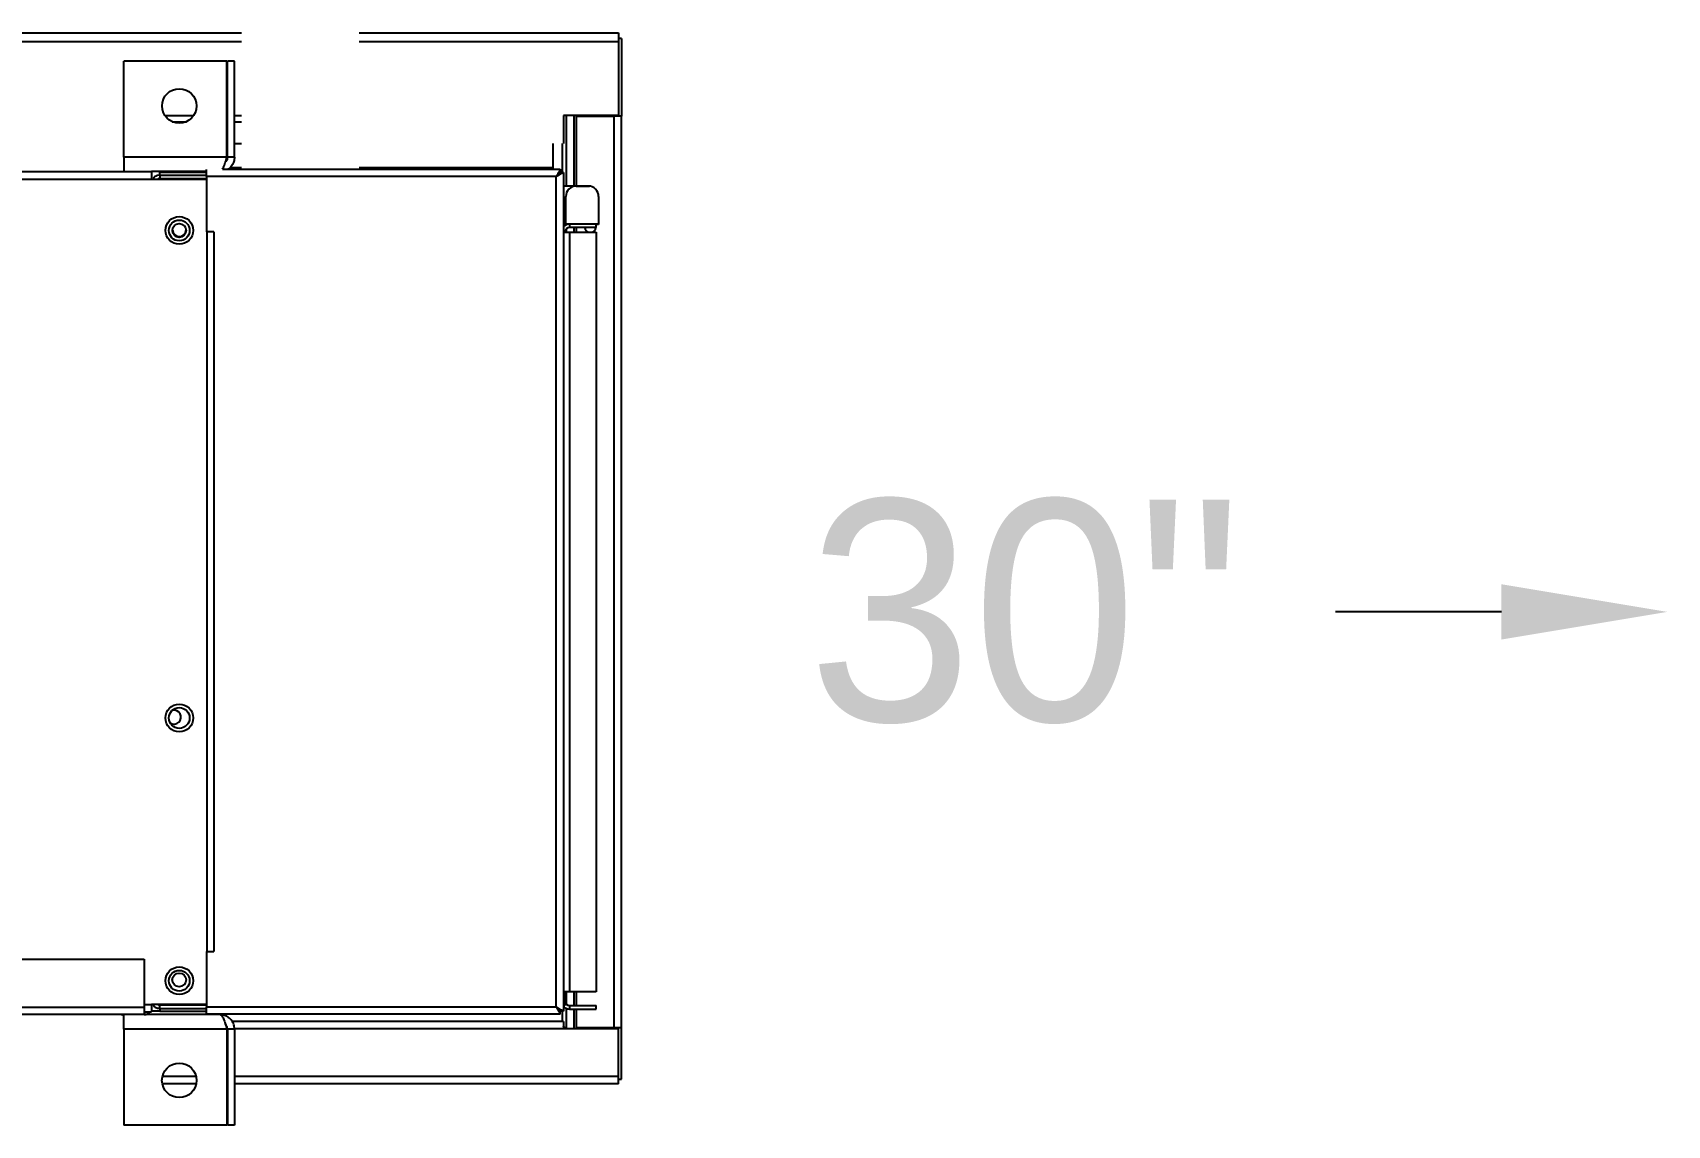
# Model space of a CAD drawing. Header units: inches. Extents: x 547 to 857, y -251 to -55.
# Drawn here: x 778.67 to 793.45, y -122.84 to -112.96 of the extents above; entities that cross this region are included whole.
import ezdxf

# ---------------------------------------------------------------- set-up
doc = ezdxf.new("R2010")
doc.units = ezdxf.units.IN
doc.header["$MEASUREMENT"] = 0

msp = doc.modelspace()

# ---------------------------------------------------------------- linework, layer by layer
at = {"linetype": 'Continuous', "lineweight": 25}
for p, q in [((763.937, -112.9635), (780.5625, -112.9635)), ((763.937, -113.042), (780.5625, -113.042)), ((781.625, -112.9635), (783.9725, -112.9635)), ((781.625, -112.9635), (783.9725, -112.9635)), ((781.625, -112.9635), (783.9725, -112.9635)), ((781.625, -113.042), (783.9725, -113.042)), ((781.625, -113.042), (783.9725, -113.042)), ((781.625, -113.042), (783.9725, -113.042)), ((783.9725, -112.9635), (783.9725, -113.042)), ((783.9725, -112.9635), (783.9725, -113.042)), ((783.9725, -112.9635), (783.9725, -113.042)), ((783.9975, -113.0161), (783.9725, -113.0161)), ((783.9975, -113.0161), (783.9725, -113.0161)), ((783.9975, -113.0161), (783.9725, -113.0161)), ((783.9725, -113.042), (783.9725, -113.7122)), ((783.9725, -113.042), (783.9725, -113.7122)), ((783.9725, -113.042), (783.9725, -113.7122)), ((783.9975, -113.0161), (783.9975, -113.7192)), ((783.9975, -113.0161), (783.9975, -113.7192)), ((783.9975, -113.0161), (783.9975, -113.7192)), ((779.4998, -114.0872), (779.4998, -113.2192)), ((780.4312, -113.2192), (779.4998, -113.2192)), ((779.4998, -114.0872), (779.4998, -113.2192)), ((780.4312, -113.2192), (779.4998, -113.2192)), ((779.4998, -114.0872), (779.4998, -113.2192)), ((780.4312, -113.2192), (779.4998, -113.2192)), ((780.4312, -114.0872), (780.4312, -113.2192)), ((780.4312, -114.0872), (780.4312, -113.2192)), ((780.4312, -114.0872), (780.4312, -113.2192)), ((780.4998, -113.2192), (780.4348, -113.2192)), ((780.4348, -114.0872), (780.4348, -113.2192)), ((780.4998, -113.2192), (780.4348, -113.2192)), ((780.4348, -114.0872), (780.4348, -113.2192)), ((780.4998, -113.2192), (780.4348, -113.2192)), ((780.4348, -114.0872), (780.4348, -113.2192)), ((780.4998, -114.0872), (780.4998, -113.2192)), ((780.4998, -114.0872), (780.4998, -113.2192)), ((780.4998, -114.0872), (780.4998, -113.2192)), ((779.8698, -113.7122), (780.1297, -113.7122)), ((779.8698, -113.7122), (780.1297, -113.7122)), ((779.8698, -113.7122), (780.1297, -113.7122)), ((779.9351, -113.7677), (780.0644, -113.7677)), ((779.9351, -113.7677), (780.0644, -113.7677)), ((779.9351, -113.7677), (780.0644, -113.7677)), ((780.4312, -113.7122), (780.4348, -113.7122)), ((780.4312, -113.7122), (780.4348, -113.7122)), ((780.4312, -113.7122), (780.4348, -113.7122)), ((780.4312, -113.7677), (780.4348, -113.7677)), ((780.4312, -113.7677), (780.4348, -113.7677)), ((780.4312, -113.7677), (780.4348, -113.7677)), ((780.4998, -113.7122), (780.5625, -113.7122)), ((780.4998, -113.7122), (780.5625, -113.7122)), ((780.4998, -113.7122), (780.5625, -113.7122)), ((780.4998, -113.7677), (780.5625, -113.7677)), ((780.4998, -113.7677), (780.5625, -113.7677)), ((780.4998, -113.7677), (780.5625, -113.7677)), ((783.9725, -113.7122), (783.4725, -113.7122)), ((783.4725, -113.7122), (783.4725, -113.7677)), ((783.9725, -113.7122), (783.4725, -113.7122)), ((783.4725, -113.7122), (783.4725, -113.7677)), ((783.9725, -113.7122), (783.4725, -113.7122)), ((783.4725, -113.7122), (783.4725, -113.7677)), ((783.4725, -113.7677), (783.4725, -113.9657)), ((783.4725, -113.7677), (783.4725, -113.9657)), ((783.4725, -113.7677), (783.4725, -113.9657)), ((783.5022, -114.3495), (783.5022, -113.7122)), ((783.5022, -114.3495), (783.5022, -113.7122)), ((783.5022, -114.3495), (783.5022, -113.7122)), ((783.5687, -113.7122), (783.5687, -114.3495)), ((783.5687, -113.7122), (783.5687, -114.3495)), ((783.5687, -113.7122), (783.5687, -114.3495)), ((783.5913, -114.3495), (783.5913, -113.7192)), ((783.5913, -113.7192), (783.931, -113.7192)), ((783.5913, -114.3495), (783.5913, -113.7192)), ((783.5913, -113.7192), (783.931, -113.7192)), ((783.5913, -114.3495), (783.5913, -113.7192)), ((783.5913, -113.7192), (783.931, -113.7192)), ((783.8772, -113.7122), (783.8772, -113.7192)), ((783.8772, -113.7122), (783.8772, -113.7192)), ((783.8772, -113.7122), (783.8772, -113.7192)), ((783.931, -121.9536), (783.931, -113.7192)), ((783.9975, -113.7192), (783.931, -113.7192)), ((783.931, -121.9536), (783.931, -113.7192)), ((783.9975, -113.7192), (783.931, -113.7192)), ((783.931, -121.9536), (783.931, -113.7192)), ((783.9975, -113.7192), (783.931, -113.7192)), ((783.9437, -113.7122), (783.9437, -113.7192)), ((783.9437, -113.7122), (783.9437, -113.7192)), ((783.9437, -113.7122), (783.9437, -113.7192)), ((783.9475, -113.7192), (783.9475, -113.7122)), ((783.9475, -113.7192), (783.9475, -113.7122)), ((783.9475, -113.7192), (783.9475, -113.7122)), ((783.9725, -113.7192), (783.9725, -113.7122)), ((783.9725, -113.7192), (783.9725, -113.7122)), ((783.9725, -113.7192), (783.9725, -113.7122)), ((783.9975, -121.9536), (783.9975, -113.7192)), ((783.9975, -121.9536), (783.9975, -113.7192)), ((783.9975, -121.9536), (783.9975, -113.7192)), ((780.4312, -114.0872), (779.4998, -114.0872)), ((779.4998, -114.0872), (779.4998, -114.2192)), ((780.4312, -114.0872), (779.4998, -114.0872)), ((779.4998, -114.0872), (779.4998, -114.2192)), ((780.4312, -114.0872), (779.4998, -114.0872)), ((779.4998, -114.0872), (779.4998, -114.2192)), ((780.4312, -113.9657), (780.4348, -113.9657)), ((780.4312, -113.9657), (780.4348, -113.9657)), ((780.4312, -113.9657), (780.4348, -113.9657)), ((780.4998, -114.0872), (780.4348, -114.0872)), ((780.4998, -114.0872), (780.4348, -114.0872)), ((780.4998, -114.0872), (780.4348, -114.0872)), ((780.4998, -113.9657), (780.5625, -113.9657)), ((780.4998, -113.9657), (780.5625, -113.9657)), ((780.4998, -113.9657), (780.5625, -113.9657)), ((783.3813, -114.184), (783.3813, -113.9657)), ((783.3813, -114.184), (783.3813, -113.9657)), ((783.3813, -114.184), (783.3813, -113.9657)), ((783.4607, -113.9657), (783.4607, -114.2259)), ((783.4607, -113.9657), (783.4607, -114.2259)), ((783.4607, -113.9657), (783.4607, -114.2259)), ((764.7498, -114.2192), (779.7498, -114.2192)), ((780.2448, -114.2192), (779.7498, -114.2192)), ((779.7498, -114.2192), (779.7498, -114.2857)), ((780.2448, -114.2192), (779.7498, -114.2192)), ((779.7498, -114.2192), (779.7498, -114.2857)), ((780.2448, -114.2192), (779.7498, -114.2192)), ((779.7498, -114.2192), (779.7498, -114.2857)), ((779.8228, -114.2505), (779.8228, -114.2255)), ((780.2448, -114.2255), (779.8228, -114.2255)), ((779.8228, -114.2505), (779.8228, -114.2255)), ((780.2448, -114.2255), (779.8228, -114.2255)), ((779.8228, -114.2505), (779.8228, -114.2255)), ((780.2448, -114.2255), (779.8228, -114.2255)), ((779.8228, -114.2505), (779.8228, -114.282)), ((779.8228, -114.2505), (780.2448, -114.2505)), ((779.8228, -114.2505), (779.8228, -114.282)), ((779.8228, -114.2505), (780.2448, -114.2505)), ((779.8228, -114.2505), (779.8228, -114.282)), ((779.8228, -114.2505), (780.2448, -114.2505)), ((780.2448, -114.2638), (780.2448, -114.2006)), ((780.2448, -114.2638), (780.2448, -114.2006)), ((780.2448, -114.2638), (780.2448, -114.2006)), ((780.3902, -114.1973), (783.4442, -114.1973)), ((780.3902, -114.1973), (783.4442, -114.1973)), ((780.3902, -114.1973), (783.4442, -114.1973)), ((780.5625, -114.184), (780.4555, -114.184)), ((780.5625, -114.184), (780.4555, -114.184)), ((780.5625, -114.184), (780.4555, -114.184)), ((783.3813, -114.184), (781.625, -114.184)), ((783.3813, -114.184), (781.625, -114.184)), ((783.3813, -114.184), (781.625, -114.184)), ((783.3813, -114.1973), (783.3813, -114.184)), ((783.3813, -114.1973), (783.3813, -114.184)), ((783.3813, -114.1973), (783.3813, -114.184)), ((783.4442, -114.1973), (783.4442, -114.2223)), ((783.4442, -114.1973), (783.4442, -114.2223)), ((783.4442, -114.1973), (783.4442, -114.2223)), ((783.4728, -114.2259), (783.4478, -114.2259)), ((783.4728, -114.2259), (783.4478, -114.2259)), ((783.4728, -114.2259), (783.4478, -114.2259)), ((783.4728, -114.2259), (783.4728, -121.8063)), ((783.4728, -114.2259), (783.4728, -121.8063)), ((783.4728, -114.2259), (783.4728, -121.8063)), ((764.7498, -114.2857), (779.7498, -114.2857)), ((779.7498, -114.2857), (780.2448, -114.2857)), ((779.7498, -114.2857), (780.2448, -114.2857)), ((779.7498, -114.2857), (780.2448, -114.2857)), ((779.8228, -114.282), (780.2448, -114.282)), ((779.8228, -114.282), (780.2448, -114.282)), ((779.8228, -114.282), (780.2448, -114.282)), ((779.8228, -114.2855), (780.2448, -114.2855)), ((779.8228, -114.2855), (779.8228, -114.2857)), ((779.8228, -114.2855), (780.2448, -114.2855)), ((779.8228, -114.2855), (779.8228, -114.2857)), ((779.8228, -114.2855), (780.2448, -114.2855)), ((779.8228, -114.2855), (779.8228, -114.2857)), ((783.4063, -114.2638), (780.2448, -114.2638)), ((780.2448, -114.2638), (780.2448, -114.7638)), ((783.4063, -114.2638), (780.2448, -114.2638)), ((780.2448, -114.2638), (780.2448, -114.7638)), ((783.4063, -114.2638), (780.2448, -114.2638)), ((780.2448, -114.2638), (780.2448, -114.7638)), ((783.4063, -121.7683), (783.4063, -114.2638)), ((783.4063, -121.7683), (783.4063, -114.2638)), ((783.4063, -121.7683), (783.4063, -114.2638)), ((783.6978, -114.3495), (783.4728, -114.3495)), ((783.6978, -114.3495), (783.4728, -114.3495)), ((783.6978, -114.3495), (783.4728, -114.3495)), ((783.5885, -114.3497), (783.698, -114.3497)), ((783.5885, -114.3497), (783.698, -114.3497)), ((783.5885, -114.3497), (783.698, -114.3497)), ((783.6978, -114.3495), (783.7104, -114.3503)), ((783.6978, -114.3495), (783.7104, -114.3503)), ((783.6978, -114.3495), (783.7104, -114.3503)), ((783.4948, -114.6935), (783.4948, -114.4435)), ((783.4948, -114.6935), (783.4948, -114.4435)), ((783.4948, -114.6935), (783.4948, -114.4435)), ((783.7918, -114.4435), (783.7918, -114.6935)), ((783.7918, -114.4435), (783.7918, -114.6935)), ((783.7918, -114.4435), (783.7918, -114.6935)), ((783.4728, -114.6465), (783.4948, -114.6465)), ((783.4728, -114.6465), (783.4948, -114.6465)), ((783.4728, -114.6465), (783.4948, -114.6465)), ((783.4728, -114.649), (783.4948, -114.649)), ((783.4728, -114.649), (783.4948, -114.649)), ((783.4728, -114.649), (783.4948, -114.649)), ((783.5288, -114.6935), (783.4948, -114.6935)), ((783.4948, -114.696), (783.4948, -114.6935)), ((783.5288, -114.6935), (783.4948, -114.6935)), ((783.4948, -114.696), (783.4948, -114.6935)), ((783.5288, -114.6935), (783.4948, -114.6935)), ((783.4948, -114.696), (783.4948, -114.6935)), ((783.5098, -114.696), (783.4948, -114.696)), ((783.5098, -114.696), (783.4948, -114.696)), ((783.5098, -114.696), (783.4948, -114.696)), ((783.5022, -114.6985), (783.5022, -114.696)), ((783.5022, -114.6985), (783.5022, -114.696)), ((783.5022, -114.6985), (783.5022, -114.696)), ((783.5288, -114.6935), (783.5288, -114.725)), ((783.7683, -114.6935), (783.5288, -114.6935)), ((783.5288, -114.6935), (783.5288, -114.725)), ((783.7683, -114.6935), (783.5288, -114.6935)), ((783.5288, -114.6935), (783.5288, -114.725)), ((783.7683, -114.6935), (783.5288, -114.6935)), ((783.7683, -114.725), (783.7683, -114.6935)), ((783.7918, -114.6935), (783.7683, -114.6935)), ((783.7683, -114.725), (783.7683, -114.6935)), ((783.7918, -114.6935), (783.7683, -114.6935)), ((783.7683, -114.725), (783.7683, -114.6935)), ((783.7918, -114.6935), (783.7683, -114.6935)), ((783.7918, -114.696), (783.7683, -114.696)), ((783.7918, -114.696), (783.7683, -114.696)), ((783.7918, -114.696), (783.7683, -114.696)), ((783.7918, -114.6935), (783.7918, -114.696)), ((783.7918, -114.6935), (783.7918, -114.696)), ((783.7918, -114.6935), (783.7918, -114.696)), ((780.3113, -114.7638), (780.2448, -114.7638)), ((780.3113, -114.7638), (780.2448, -114.7638)), ((780.3113, -114.7638), (780.2448, -114.7638)), ((780.2498, -114.7638), (780.2498, -121.2683)), ((780.2498, -114.7638), (780.2498, -121.2683)), ((780.2498, -114.7638), (780.2498, -121.2683)), ((780.25, -114.7638), (780.25, -121.2683)), ((780.25, -114.7638), (780.25, -121.2683)), ((780.25, -114.7638), (780.25, -121.2683)), ((780.3113, -114.7638), (780.3113, -121.2683)), ((780.3113, -114.7638), (780.3113, -121.2683)), ((780.3113, -114.7638), (780.3113, -121.2683)), ((783.4728, -114.7665), (783.5288, -114.7665)), ((783.4728, -114.7665), (783.5288, -114.7665)), ((783.4728, -114.7665), (783.5288, -114.7665)), ((783.5022, -114.7665), (783.5022, -114.7346)), ((783.5022, -114.7665), (783.5022, -114.7346)), ((783.5022, -114.7665), (783.5022, -114.7346)), ((783.7683, -114.725), (783.5288, -114.725)), ((783.7683, -114.725), (783.5288, -114.725)), ((783.7683, -114.725), (783.5288, -114.725)), ((783.5288, -114.7665), (783.5288, -121.631)), ((783.5288, -114.7665), (783.7683, -114.7665)), ((783.5288, -114.7665), (783.5288, -121.631)), ((783.5288, -114.7665), (783.7683, -114.7665)), ((783.5288, -114.7665), (783.5288, -121.631)), ((783.5288, -114.7665), (783.7683, -114.7665)), ((783.5687, -114.725), (783.5687, -114.7665)), ((783.5687, -114.725), (783.5687, -114.7665)), ((783.5687, -114.725), (783.5687, -114.7665)), ((783.5913, -114.7665), (783.5913, -114.725)), ((783.5913, -114.7665), (783.5913, -114.725)), ((783.5913, -114.7665), (783.5913, -114.725)), ((783.7683, -114.7665), (783.7683, -121.631)), ((783.7683, -114.7665), (783.7683, -121.631)), ((783.7683, -114.7665), (783.7683, -121.631)), ((791.9548, -118.1978), (790.4548, -118.1978)), ((764.8163, -121.338), (779.6833, -121.338)), ((779.6833, -121.338), (779.6833, -121.7715)), ((779.6833, -121.338), (779.6833, -121.7715)), ((779.6833, -121.338), (779.6833, -121.7715)), ((780.2448, -121.2683), (780.2448, -121.7683)), ((780.2448, -121.2683), (780.3113, -121.2683)), ((780.2448, -121.2683), (780.2448, -121.7683)), ((780.2448, -121.2683), (780.3113, -121.2683)), ((780.2448, -121.2683), (780.2448, -121.7683)), ((780.2448, -121.2683), (780.3113, -121.2683)), ((783.5288, -121.631), (783.4728, -121.631)), ((783.5288, -121.631), (783.4728, -121.631)), ((783.5288, -121.631), (783.4728, -121.631)), ((783.4873, -121.631), (783.4873, -121.756)), ((783.4873, -121.631), (783.4873, -121.756)), ((783.4873, -121.631), (783.4873, -121.756)), ((783.5022, -121.7463), (783.5022, -121.631)), ((783.5022, -121.7463), (783.5022, -121.631)), ((783.5022, -121.7463), (783.5022, -121.631)), ((783.7683, -121.631), (783.5288, -121.631)), ((783.7683, -121.631), (783.5288, -121.631)), ((783.7683, -121.631), (783.5288, -121.631)), ((783.5687, -121.631), (783.5687, -121.756)), ((783.5687, -121.631), (783.5687, -121.756)), ((783.5687, -121.631), (783.5687, -121.756)), ((783.5913, -121.756), (783.5913, -121.631)), ((783.5913, -121.756), (783.5913, -121.631)), ((783.5913, -121.756), (783.5913, -121.631)), ((764.8163, -121.7715), (779.6833, -121.7715)), ((779.6833, -121.7465), (779.7498, -121.7465)), ((779.6833, -121.7465), (779.7498, -121.7465)), ((779.6833, -121.7465), (779.7498, -121.7465)), ((779.6833, -121.7715), (779.6833, -121.838)), ((779.6833, -121.7715), (779.6833, -121.838)), ((779.6833, -121.7715), (779.6833, -121.838)), ((780.2448, -121.7465), (779.7498, -121.7465)), ((779.7498, -121.7465), (779.7498, -121.813)), ((780.2448, -121.7465), (779.7498, -121.7465)), ((779.7498, -121.7465), (779.7498, -121.813)), ((780.2448, -121.7465), (779.7498, -121.7465)), ((779.7498, -121.7465), (779.7498, -121.813)), ((779.8228, -121.7465), (779.8228, -121.7467)), ((779.8228, -121.7465), (779.8228, -121.7467)), ((779.8228, -121.7465), (779.8228, -121.7467)), ((779.8228, -121.7467), (780.2448, -121.7467)), ((779.8228, -121.7467), (780.2448, -121.7467)), ((779.8228, -121.7467), (780.2448, -121.7467)), ((779.8228, -121.7817), (779.8228, -121.7502)), ((779.8228, -121.7502), (780.2448, -121.7502)), ((779.8228, -121.7817), (779.8228, -121.7502)), ((779.8228, -121.7502), (780.2448, -121.7502)), ((779.8228, -121.7817), (779.8228, -121.7502)), ((779.8228, -121.7502), (780.2448, -121.7502)), ((779.8228, -121.7817), (779.8228, -121.8067)), ((779.8228, -121.7817), (780.2448, -121.7817)), ((779.8228, -121.7817), (779.8228, -121.8067)), ((779.8228, -121.7817), (780.2448, -121.7817)), ((779.8228, -121.7817), (779.8228, -121.8067)), ((779.8228, -121.7817), (780.2448, -121.7817)), ((780.1765, -121.7467), (780.1765, -121.7502)), ((780.1765, -121.7467), (780.1765, -121.7502)), ((780.1765, -121.7467), (780.1765, -121.7502)), ((780.2448, -121.7683), (783.4063, -121.7683)), ((780.2448, -121.8348), (780.2448, -121.7683)), ((780.2448, -121.7683), (783.4063, -121.7683)), ((780.2448, -121.8348), (780.2448, -121.7683)), ((780.2448, -121.7683), (783.4063, -121.7683)), ((780.2448, -121.8348), (780.2448, -121.7683)), ((783.4728, -121.756), (783.4873, -121.756)), ((783.4728, -121.756), (783.4873, -121.756)), ((783.4728, -121.756), (783.4873, -121.756)), ((783.5022, -121.967), (783.5022, -121.7825)), ((783.5022, -121.967), (783.5022, -121.7825)), ((783.5022, -121.967), (783.5022, -121.7825)), ((783.5288, -121.756), (783.5288, -121.7875)), ((783.5288, -121.756), (783.7683, -121.756)), ((783.5288, -121.756), (783.5288, -121.7875)), ((783.5288, -121.756), (783.7683, -121.756)), ((783.5288, -121.756), (783.5288, -121.7875)), ((783.5288, -121.756), (783.7683, -121.756)), ((783.5288, -121.7875), (783.7683, -121.7875)), ((783.5288, -121.7875), (783.7683, -121.7875)), ((783.5288, -121.7875), (783.7683, -121.7875)), ((783.5687, -121.7875), (783.5687, -121.967)), ((783.5687, -121.7875), (783.5687, -121.967)), ((783.5687, -121.7875), (783.5687, -121.967)), ((783.5913, -121.9536), (783.5913, -121.7875)), ((783.5913, -121.9536), (783.5913, -121.7875)), ((783.5913, -121.9536), (783.5913, -121.7875)), ((783.7683, -121.7875), (783.7683, -121.756)), ((783.7683, -121.7875), (783.7683, -121.756)), ((783.7683, -121.7875), (783.7683, -121.756)), ((779.6833, -121.838), (764.8163, -121.838)), ((779.4765, -121.838), (779.4998, -121.8425)), ((779.4765, -121.838), (779.4998, -121.8425)), ((779.4765, -121.838), (779.4998, -121.8425)), ((779.4998, -121.97), (779.4998, -121.838)), ((779.4998, -121.97), (779.4998, -121.838)), ((779.4998, -121.97), (779.4998, -121.838)), ((779.6833, -121.813), (779.7498, -121.813)), ((779.6833, -121.813), (779.7498, -121.813)), ((779.6833, -121.813), (779.7498, -121.813)), ((780.3678, -121.838), (779.6833, -121.838)), ((780.3678, -121.838), (779.6833, -121.838)), ((780.3678, -121.838), (779.6833, -121.838)), ((779.8228, -121.8055), (779.7498, -121.8055)), ((779.8228, -121.8055), (779.7498, -121.8055)), ((779.8228, -121.8055), (779.7498, -121.8055)), ((779.8228, -121.8067), (780.2448, -121.8067)), ((779.8228, -121.8067), (780.2448, -121.8067)), ((779.8228, -121.8067), (780.2448, -121.8067)), ((783.4442, -121.8348), (780.2448, -121.8348)), ((783.4442, -121.8348), (780.2448, -121.8348)), ((783.4442, -121.8348), (780.2448, -121.8348)), ((783.4725, -121.9005), (780.4787, -121.9005)), ((783.4725, -121.9005), (780.4787, -121.9005)), ((783.4725, -121.9005), (780.4787, -121.9005)), ((783.4442, -121.8348), (783.4442, -121.8098)), ((783.4442, -121.8348), (783.4442, -121.8098)), ((783.4442, -121.8348), (783.4442, -121.8098)), ((783.4728, -121.8063), (783.4478, -121.8063)), ((783.4728, -121.8063), (783.4478, -121.8063)), ((783.4728, -121.8063), (783.4478, -121.8063)), ((783.4607, -121.8063), (783.4607, -121.9005)), ((783.4607, -121.8063), (783.4607, -121.9005)), ((783.4607, -121.8063), (783.4607, -121.9005)), ((783.4725, -121.9005), (783.4725, -121.967)), ((783.4725, -121.9005), (783.4725, -121.967)), ((783.4725, -121.9005), (783.4725, -121.967)), ((779.4998, -121.97), (779.4998, -122.838)), ((780.4312, -121.97), (779.4998, -121.97)), ((779.4998, -121.97), (779.4998, -122.838)), ((780.4312, -121.97), (779.4998, -121.97)), ((779.4998, -121.97), (779.4998, -122.838)), ((780.4312, -121.97), (779.4998, -121.97)), ((780.4343, -121.967), (780.4303, -121.967)), ((780.4343, -121.967), (780.4303, -121.967)), ((780.4343, -121.967), (780.4303, -121.967)), ((780.4312, -121.97), (780.4312, -122.838)), ((780.4312, -121.97), (780.4312, -122.838)), ((780.4312, -121.97), (780.4312, -122.838)), ((780.4998, -121.97), (780.4348, -121.97)), ((780.4348, -121.97), (780.4348, -122.838)), ((780.4998, -121.97), (780.4348, -121.97)), ((780.4348, -121.97), (780.4348, -122.838)), ((780.4998, -121.97), (780.4348, -121.97)), ((780.4348, -121.97), (780.4348, -122.838)), ((783.4725, -121.967), (780.4993, -121.967)), ((783.4725, -121.967), (780.4993, -121.967)), ((783.4725, -121.967), (780.4993, -121.967)), ((780.4998, -121.97), (780.4998, -122.838)), ((780.4998, -121.97), (780.4998, -122.838)), ((780.4998, -121.97), (780.4998, -122.838)), ((783.9725, -121.967), (783.4725, -121.967)), ((783.9725, -121.967), (783.4725, -121.967)), ((783.9725, -121.967), (783.4725, -121.967)), ((783.5913, -121.9536), (783.931, -121.9536)), ((783.5913, -121.9536), (783.931, -121.9536)), ((783.5913, -121.9536), (783.931, -121.9536)), ((783.8772, -121.9536), (783.8772, -121.967)), ((783.8772, -121.9536), (783.8772, -121.967)), ((783.8772, -121.9536), (783.8772, -121.967)), ((783.931, -121.9536), (783.9975, -121.9536)), ((783.931, -121.9536), (783.9975, -121.9536)), ((783.931, -121.9536), (783.9975, -121.9536)), ((783.9437, -121.9536), (783.9437, -121.967)), ((783.9437, -121.9536), (783.9437, -121.967)), ((783.9437, -121.9536), (783.9437, -121.967)), ((783.9475, -121.967), (783.9475, -121.9536)), ((783.9475, -121.967), (783.9475, -121.9536)), ((783.9475, -121.967), (783.9475, -121.9536)), ((783.9725, -122.4223), (783.9725, -121.9536)), ((783.9725, -122.4223), (783.9725, -121.9536)), ((783.9725, -122.4223), (783.9725, -121.9536)), ((783.9975, -122.4223), (783.9975, -121.9536)), ((783.9975, -122.4223), (783.9975, -121.9536)), ((783.9975, -122.4223), (783.9975, -121.9536)), ((780.1529, -122.463), (779.8467, -122.463)), ((780.1529, -122.463), (779.8467, -122.463)), ((780.1529, -122.463), (779.8467, -122.463)), ((780.152, -122.3965), (779.8475, -122.3965)), ((780.152, -122.3965), (779.8475, -122.3965)), ((780.152, -122.3965), (779.8475, -122.3965)), ((780.4348, -122.3965), (780.4312, -122.3965)), ((780.4348, -122.3965), (780.4312, -122.3965)), ((780.4348, -122.3965), (780.4312, -122.3965)), ((780.4348, -122.463), (780.4312, -122.463)), ((780.4348, -122.463), (780.4312, -122.463)), ((780.4348, -122.463), (780.4312, -122.463)), ((783.9725, -122.3965), (780.4998, -122.3965)), ((783.9725, -122.3965), (780.4998, -122.3965)), ((783.9725, -122.3965), (780.4998, -122.3965)), ((783.9725, -122.463), (780.4998, -122.463)), ((783.9725, -122.463), (780.4998, -122.463)), ((783.9725, -122.463), (780.4998, -122.463)), ((783.9725, -122.4223), (783.9975, -122.4223)), ((783.9725, -122.463), (783.9725, -122.4223)), ((783.9725, -122.4223), (783.9975, -122.4223)), ((783.9725, -122.463), (783.9725, -122.4223)), ((783.9725, -122.4223), (783.9975, -122.4223)), ((783.9725, -122.463), (783.9725, -122.4223)), ((780.4312, -122.838), (779.4998, -122.838)), ((780.4312, -122.838), (779.4998, -122.838)), ((780.4312, -122.838), (779.4998, -122.838)), ((780.4998, -122.838), (780.4348, -122.838)), ((780.4998, -122.838), (780.4348, -122.838)), ((780.4998, -122.838), (780.4348, -122.838))]:
    msp.add_line(p, q, dxfattribs=at)
at = {"linetype": 'Continuous', "lineweight": 25, "flags": 128}
for points in [[(783.4063, -114.2638), (783.4063, -114.2638)], [(783.4063, -114.2638), (783.4063, -114.2638)], [(783.4063, -114.2638), (783.4063, -114.2638)], [(783.4063, -121.7683), (783.4063, -121.7683)], [(783.4063, -121.7683), (783.4063, -121.7683)], [(783.4063, -121.7683), (783.4063, -121.7683)]]:
    msp.add_lwpolyline(points, dxfattribs=at)
at = {"linetype": 'Continuous', "lineweight": 25}
for centre, radius in [((779.9998, -113.6255), 0.1562), ((779.9998, -113.6255), 0.1562), ((779.9998, -113.6255), 0.1562), ((779.9998, -114.7505), 0.125), ((779.9998, -114.7505), 0.125), ((779.9998, -114.7505), 0.0938), ((779.9998, -114.7505), 0.0938), ((779.9998, -114.7505), 0.0625), ((779.9998, -114.7505), 0.0625), ((779.9998, -119.1567), 0.125), ((779.9998, -119.1567), 0.125), ((779.9998, -119.1567), 0.0938), ((779.9998, -119.1567), 0.0938), ((779.9998, -121.5317), 0.125), ((779.9998, -121.5317), 0.125), ((779.9998, -121.5317), 0.125), ((779.9998, -121.5317), 0.125), ((779.9998, -121.5317), 0.125), ((779.9998, -121.5317), 0.125), ((779.9998, -121.5317), 0.0938), ((779.9998, -121.5317), 0.0938), ((779.9998, -121.5317), 0.0938), ((779.9998, -121.5317), 0.0938), ((779.9998, -121.5317), 0.0938), ((779.9998, -121.5317), 0.0938), ((779.9993, -121.5242), 0.0625), ((779.9993, -121.5242), 0.0625), ((779.9993, -121.5242), 0.0625), ((779.9993, -121.5242), 0.0625), ((779.9998, -121.5242), 0.0625), ((779.9998, -121.5242), 0.0625), ((779.9998, -122.4317), 0.1563), ((779.9998, -122.4317), 0.1563), ((779.9998, -122.4317), 0.1563)]:
    msp.add_circle(centre, radius, dxfattribs=at)
for centre, radius, start, end in [((783.5885, -114.4435), 0.0938, 90, 180), ((783.5885, -114.4435), 0.0938, 90, 180), ((783.5885, -114.4435), 0.0938, 90, 180), ((783.698, -114.4435), 0.0938, 0, 90), ((783.698, -114.4435), 0.0938, 0, 90), ((783.698, -114.4435), 0.0938, 0, 90), ((783.5288, -114.7665), 0.073, 90, 140.09626), ((783.5288, -114.7665), 0.073, 90, 140.09626), ((783.5288, -114.7665), 0.073, 90, 140.09626), ((779.9998, -114.743), 0.0625, 183.43981, 356.56019), ((779.9998, -114.743), 0.0625, 183.43981, 356.56019), ((783.5288, -114.7665), 0.0415, 90, 180), ((783.5288, -114.7665), 0.0415, 90, 180), ((783.5288, -114.7665), 0.0415, 90, 180), ((783.7163, -114.7192), 0.0497, 186.63696, 251.75908), ((783.7163, -114.7192), 0.0497, 186.63696, 251.75908), ((783.7163, -114.7192), 0.0497, 186.63696, 251.75908), ((783.7163, -114.7192), 0.0497, 288.24092, 353.36304), ((783.7163, -114.7192), 0.0497, 288.24092, 353.36304), ((783.7163, -114.7192), 0.0497, 288.24092, 353.36304), ((779.9529, -119.149), 0.0625, 234.4204, 106.81441), ((779.9529, -119.149), 0.0625, 234.4204, 106.81441), ((783.5288, -121.7145), 0.073, 219.90374, 270), ((783.5288, -121.7145), 0.073, 219.90374, 270), ((783.5288, -121.7145), 0.073, 219.90374, 270), ((783.5288, -121.7145), 0.0415, 180, 270), ((783.5288, -121.7145), 0.0415, 180, 270), ((783.5288, -121.7145), 0.0415, 180, 270), ((779.6833, -121.7715), 0.0665, 270, 321.38676), ((779.6833, -121.7715), 0.0665, 270, 321.38676), ((779.6833, -121.7715), 0.0665, 270, 321.38676)]:
    msp.add_arc(centre, radius, start, end, dxfattribs=at)
for points, knots in [([(780.3902, -114.1973), (780.3933, -114.1922), (780.4017, -114.1784), (780.4154, -114.1386), (780.4259, -114.1043), (780.4312, -114.0872)], [0, 0, 0, 0, 0.2268035, 0.6134037, 1, 1, 1, 1]), ([(780.3902, -114.1973), (780.3933, -114.1922), (780.4017, -114.1784), (780.4154, -114.1386), (780.4259, -114.1043), (780.4312, -114.0872)], [0, 0, 0, 0, 0.2268035, 0.6134037, 1, 1, 1, 1]), ([(780.3902, -114.1973), (780.3933, -114.1922), (780.4017, -114.1784), (780.4154, -114.1386), (780.4259, -114.1043), (780.4312, -114.0872)], [0, 0, 0, 0, 0.2268035, 0.6134037, 1, 1, 1, 1]), ([(780.4348, -114.0872), (780.4342, -114.0935), (780.4331, -114.1062), (780.4262, -114.1217), (780.4199, -114.1287), (780.4173, -114.1316)], [0, 0, 0, 0, 0.3672053, 0.7336714, 1, 1, 1, 1]), ([(780.4348, -114.0872), (780.4342, -114.0935), (780.4331, -114.1062), (780.4262, -114.1217), (780.4199, -114.1287), (780.4173, -114.1316)], [0, 0, 0, 0, 0.3672053, 0.7336714, 1, 1, 1, 1]), ([(780.4348, -114.0872), (780.4342, -114.0935), (780.4331, -114.1062), (780.4262, -114.1217), (780.4199, -114.1287), (780.4173, -114.1316)], [0, 0, 0, 0, 0.3672053, 0.7336714, 1, 1, 1, 1]), ([(780.4998, -114.0872), (780.4985, -114.1012), (780.496, -114.1292), (780.4756, -114.1658), (780.4554, -114.1891), (780.4412, -114.1961), (780.4386, -114.1973)], [0, 0, 0, 0, 0.3077552, 0.6156747, 0.930549, 1, 1, 1, 1]), ([(780.4998, -114.0872), (780.4985, -114.1012), (780.496, -114.1292), (780.4756, -114.1658), (780.4554, -114.1891), (780.4412, -114.1961), (780.4386, -114.1973)], [0, 0, 0, 0, 0.3077552, 0.6156747, 0.930549, 1, 1, 1, 1]), ([(780.4998, -114.0872), (780.4985, -114.1012), (780.496, -114.1292), (780.4756, -114.1658), (780.4554, -114.1891), (780.4412, -114.1961), (780.4386, -114.1973)], [0, 0, 0, 0, 0.3077552, 0.6156747, 0.930549, 1, 1, 1, 1]), ([(779.8228, -114.2505), (779.8165, -114.2509), (779.8046, -114.2518), (779.7886, -114.2583), (779.7762, -114.2668), (779.7666, -114.2759), (779.7628, -114.2826), (779.7611, -114.2857)], [0, 0, 0, 0, 0.2442355, 0.4660035, 0.6664193, 0.846925, 1, 1, 1, 1]), ([(779.8228, -114.2505), (779.8165, -114.2509), (779.8046, -114.2518), (779.7886, -114.2583), (779.7762, -114.2668), (779.7666, -114.2759), (779.7628, -114.2826), (779.7611, -114.2857)], [0, 0, 0, 0, 0.2442355, 0.4660035, 0.6664193, 0.846925, 1, 1, 1, 1]), ([(779.8228, -114.2505), (779.8165, -114.2509), (779.8046, -114.2518), (779.7886, -114.2583), (779.7762, -114.2668), (779.7666, -114.2759), (779.7628, -114.2826), (779.7611, -114.2857)], [0, 0, 0, 0, 0.2442355, 0.4660035, 0.6664193, 0.846925, 1, 1, 1, 1]), ([(783.4442, -114.1973), (783.444, -114.1977), (783.4435, -114.1984), (783.4411, -114.2038), (783.4374, -114.2115), (783.4314, -114.2227), (783.4208, -114.2398), (783.4116, -114.255), (783.4063, -114.2638)], [0, 0, 0, 0, 0.139858, 0.2740272, 0.4037402, 0.5303433, 0.725176, 1, 1, 1, 1]), ([(783.4442, -114.1973), (783.444, -114.1977), (783.4435, -114.1984), (783.4411, -114.2038), (783.4374, -114.2115), (783.4314, -114.2227), (783.4208, -114.2398), (783.4116, -114.255), (783.4063, -114.2638)], [0, 0, 0, 0, 0.139858, 0.2740272, 0.4037402, 0.5303433, 0.725176, 1, 1, 1, 1]), ([(783.4442, -114.1973), (783.444, -114.1977), (783.4435, -114.1984), (783.4411, -114.2038), (783.4374, -114.2115), (783.4314, -114.2227), (783.4208, -114.2398), (783.4116, -114.255), (783.4063, -114.2638)], [0, 0, 0, 0, 0.139858, 0.2740272, 0.4037402, 0.5303433, 0.725176, 1, 1, 1, 1]), ([(783.4442, -114.2223), (783.444, -114.2226), (783.4435, -114.223), (783.441, -114.2264), (783.4373, -114.2313), (783.4312, -114.2384), (783.4206, -114.2491), (783.4116, -114.2583), (783.4063, -114.2638)], [0, 0, 0, 0, 0.1272869, 0.2513222, 0.3748027, 0.5004386, 0.7039029, 1, 1, 1, 1]), ([(783.4442, -114.2223), (783.444, -114.2226), (783.4435, -114.223), (783.441, -114.2264), (783.4373, -114.2313), (783.4312, -114.2384), (783.4206, -114.2491), (783.4116, -114.2583), (783.4063, -114.2638)], [0, 0, 0, 0, 0.1272869, 0.2513222, 0.3748027, 0.5004386, 0.7039029, 1, 1, 1, 1]), ([(783.4442, -114.2223), (783.444, -114.2226), (783.4435, -114.223), (783.441, -114.2264), (783.4373, -114.2313), (783.4312, -114.2384), (783.4206, -114.2491), (783.4116, -114.2583), (783.4063, -114.2638)], [0, 0, 0, 0, 0.1272869, 0.2513222, 0.3748027, 0.5004386, 0.7039029, 1, 1, 1, 1]), ([(783.4063, -114.2638), (783.4125, -114.2578), (783.4227, -114.2478), (783.4349, -114.2359), (783.4431, -114.2295), (783.4472, -114.2265), (783.4476, -114.226), (783.4478, -114.2259)], [0, 0, 0, 0, 0.3356155, 0.5506399, 0.7242766, 0.8985486, 1, 1, 1, 1]), ([(783.4063, -114.2638), (783.4136, -114.2594), (783.4295, -114.2497), (783.4498, -114.2372), (783.4648, -114.2297), (783.4718, -114.2266), (783.4725, -114.2261), (783.4728, -114.2259)], [0, 0, 0, 0, 0.22774933, 0.49620642, 0.68920286, 0.88243955, 1, 1, 1, 1]), ([(783.4063, -114.2638), (783.4125, -114.2578), (783.4227, -114.2478), (783.4349, -114.2359), (783.4431, -114.2295), (783.4472, -114.2265), (783.4476, -114.226), (783.4478, -114.2259)], [0, 0, 0, 0, 0.3356155, 0.5506399, 0.7242766, 0.8985486, 1, 1, 1, 1]), ([(783.4063, -114.2638), (783.4136, -114.2594), (783.4295, -114.2497), (783.4498, -114.2372), (783.4648, -114.2297), (783.4718, -114.2266), (783.4725, -114.2261), (783.4728, -114.2259)], [0, 0, 0, 0, 0.22774933, 0.49620642, 0.68920286, 0.88243955, 1, 1, 1, 1]), ([(783.4063, -114.2638), (783.4125, -114.2578), (783.4227, -114.2478), (783.4349, -114.2359), (783.4431, -114.2295), (783.4472, -114.2265), (783.4476, -114.226), (783.4478, -114.2259)], [0, 0, 0, 0, 0.3356155, 0.5506399, 0.7242766, 0.8985486, 1, 1, 1, 1]), ([(783.4063, -114.2638), (783.4136, -114.2594), (783.4295, -114.2497), (783.4498, -114.2372), (783.4648, -114.2297), (783.4718, -114.2266), (783.4725, -114.2261), (783.4728, -114.2259)], [0, 0, 0, 0, 0.22774933, 0.49620642, 0.68920286, 0.88243955, 1, 1, 1, 1]), ([(779.8228, -114.282), (779.8192, -114.2822), (779.8133, -114.2825), (779.8081, -114.2848), (779.8061, -114.2857)], [0, 0, 0, 0, 0.6134219, 1, 1, 1, 1]), ([(779.8228, -114.282), (779.8192, -114.2822), (779.8133, -114.2825), (779.8081, -114.2848), (779.8061, -114.2857)], [0, 0, 0, 0, 0.6134219, 1, 1, 1, 1]), ([(779.8228, -114.282), (779.8192, -114.2822), (779.8133, -114.2825), (779.8081, -114.2848), (779.8061, -114.2857)], [0, 0, 0, 0, 0.6134219, 1, 1, 1, 1]), ([(779.8151, -114.2857), (779.8154, -114.2857), (779.8179, -114.2854), (779.8205, -114.2854), (779.8228, -114.2855)], [0, 0, 0, 0, 0.1332479, 1, 1, 1, 1]), ([(779.8151, -114.2857), (779.8154, -114.2857), (779.8179, -114.2854), (779.8205, -114.2854), (779.8228, -114.2855)], [0, 0, 0, 0, 0.1332479, 1, 1, 1, 1]), ([(779.8151, -114.2857), (779.8154, -114.2857), (779.8179, -114.2854), (779.8205, -114.2854), (779.8228, -114.2855)], [0, 0, 0, 0, 0.1332479, 1, 1, 1, 1]), ([(779.7611, -121.7465), (779.7628, -121.7495), (779.7665, -121.7562), (779.776, -121.7652), (779.7884, -121.7738), (779.8044, -121.7803), (779.8164, -121.7812), (779.8228, -121.7817)], [0, 0, 0, 0, 0.150281, 0.3292182, 0.5295683, 0.7527899, 1, 1, 1, 1]), ([(779.7611, -121.7465), (779.7628, -121.7495), (779.7665, -121.7562), (779.776, -121.7652), (779.7884, -121.7738), (779.8044, -121.7803), (779.8164, -121.7812), (779.8228, -121.7817)], [0, 0, 0, 0, 0.150281, 0.3292182, 0.5295683, 0.7527899, 1, 1, 1, 1]), ([(779.7611, -121.7465), (779.7628, -121.7495), (779.7665, -121.7562), (779.776, -121.7652), (779.7884, -121.7738), (779.8044, -121.7803), (779.8164, -121.7812), (779.8228, -121.7817)], [0, 0, 0, 0, 0.150281, 0.3292182, 0.5295683, 0.7527899, 1, 1, 1, 1]), ([(779.8061, -121.7465), (779.8081, -121.7473), (779.8132, -121.7497), (779.8191, -121.75), (779.8228, -121.7502)], [0, 0, 0, 0, 0.37835089, 1, 1, 1, 1]), ([(779.8061, -121.7465), (779.8081, -121.7473), (779.8132, -121.7497), (779.8191, -121.75), (779.8228, -121.7502)], [0, 0, 0, 0, 0.37835089, 1, 1, 1, 1]), ([(779.8061, -121.7465), (779.8081, -121.7473), (779.8132, -121.7497), (779.8191, -121.75), (779.8228, -121.7502)], [0, 0, 0, 0, 0.37835089, 1, 1, 1, 1]), ([(783.4728, -121.8063), (783.4723, -121.8058), (783.4715, -121.8047), (783.4653, -121.8021), (783.4576, -121.7988), (783.447, -121.7933), (783.4306, -121.7828), (783.4154, -121.7738), (783.4063, -121.7683)], [0, 0, 0, 0, 0.15709085, 0.29742919, 0.42172758, 0.53098073, 0.71670474, 1, 1, 1, 1]), ([(783.4063, -121.7683), (783.4123, -121.7746), (783.4223, -121.7848), (783.4342, -121.797), (783.4406, -121.8051), (783.4436, -121.8093), (783.4441, -121.8097), (783.4442, -121.8098)], [0, 0, 0, 0, 0.3356196, 0.5506443, 0.7242703, 0.8985503, 1, 1, 1, 1]), ([(783.4063, -121.7683), (783.4107, -121.7756), (783.4204, -121.7915), (783.4329, -121.8118), (783.4404, -121.8268), (783.4435, -121.8339), (783.444, -121.8346), (783.4442, -121.8348)], [0, 0, 0, 0, 0.2277485, 0.4962014, 0.6892053, 0.8824399, 1, 1, 1, 1]), ([(783.4478, -121.8063), (783.4475, -121.8058), (783.4469, -121.8047), (783.4431, -121.8021), (783.4382, -121.7987), (783.4315, -121.7931), (783.4213, -121.7827), (783.412, -121.7738), (783.4063, -121.7683)], [0, 0, 0, 0, 0.1438769, 0.2741147, 0.3922836, 0.5004717, 0.6949563, 1, 1, 1, 1]), ([(783.4728, -121.8063), (783.4723, -121.8058), (783.4715, -121.8047), (783.4653, -121.8021), (783.4576, -121.7988), (783.447, -121.7933), (783.4306, -121.7828), (783.4154, -121.7738), (783.4063, -121.7683)], [0, 0, 0, 0, 0.15709085, 0.29742919, 0.42172758, 0.53098073, 0.71670474, 1, 1, 1, 1]), ([(783.4063, -121.7683), (783.4123, -121.7746), (783.4223, -121.7848), (783.4342, -121.797), (783.4406, -121.8051), (783.4436, -121.8093), (783.4441, -121.8097), (783.4442, -121.8098)], [0, 0, 0, 0, 0.3356196, 0.5506443, 0.7242703, 0.8985503, 1, 1, 1, 1]), ([(783.4063, -121.7683), (783.4107, -121.7756), (783.4204, -121.7915), (783.4329, -121.8118), (783.4404, -121.8268), (783.4435, -121.8339), (783.444, -121.8346), (783.4442, -121.8348)], [0, 0, 0, 0, 0.2277485, 0.4962014, 0.6892053, 0.8824399, 1, 1, 1, 1]), ([(783.4478, -121.8063), (783.4475, -121.8058), (783.4469, -121.8047), (783.4431, -121.8021), (783.4382, -121.7987), (783.4315, -121.7931), (783.4213, -121.7827), (783.412, -121.7738), (783.4063, -121.7683)], [0, 0, 0, 0, 0.1438769, 0.2741147, 0.3922836, 0.5004717, 0.6949563, 1, 1, 1, 1]), ([(783.4728, -121.8063), (783.4723, -121.8058), (783.4715, -121.8047), (783.4653, -121.8021), (783.4576, -121.7988), (783.447, -121.7933), (783.4306, -121.7828), (783.4154, -121.7738), (783.4063, -121.7683)], [0, 0, 0, 0, 0.15709085, 0.29742919, 0.42172758, 0.53098073, 0.71670474, 1, 1, 1, 1]), ([(783.4063, -121.7683), (783.4123, -121.7746), (783.4223, -121.7848), (783.4342, -121.797), (783.4406, -121.8051), (783.4436, -121.8093), (783.4441, -121.8097), (783.4442, -121.8098)], [0, 0, 0, 0, 0.3356196, 0.5506443, 0.7242703, 0.8985503, 1, 1, 1, 1]), ([(783.4063, -121.7683), (783.4107, -121.7756), (783.4204, -121.7915), (783.4329, -121.8118), (783.4404, -121.8268), (783.4435, -121.8339), (783.444, -121.8346), (783.4442, -121.8348)], [0, 0, 0, 0, 0.2277485, 0.4962014, 0.6892053, 0.8824399, 1, 1, 1, 1]), ([(783.4478, -121.8063), (783.4475, -121.8058), (783.4469, -121.8047), (783.4431, -121.8021), (783.4382, -121.7987), (783.4315, -121.7931), (783.4213, -121.7827), (783.412, -121.7738), (783.4063, -121.7683)], [0, 0, 0, 0, 0.1438769, 0.2741147, 0.3922836, 0.5004717, 0.6949563, 1, 1, 1, 1]), ([(779.4998, -121.8525), (779.4977, -121.8496), (779.4908, -121.8402), (779.4824, -121.8389), (779.4765, -121.838)], [0, 0, 0, 0, 0.304628, 1, 1, 1, 1]), ([(779.4998, -121.8525), (779.4977, -121.8496), (779.4908, -121.8402), (779.4824, -121.8389), (779.4765, -121.838)], [0, 0, 0, 0, 0.304628, 1, 1, 1, 1]), ([(779.4998, -121.8525), (779.4977, -121.8496), (779.4908, -121.8402), (779.4824, -121.8389), (779.4765, -121.838)], [0, 0, 0, 0, 0.304628, 1, 1, 1, 1]), ([(780.3678, -121.838), (780.3731, -121.8399), (780.3836, -121.8439), (780.3995, -121.8744), (780.4154, -121.9181), (780.4259, -121.9527), (780.4312, -121.97)], [0, 0, 0, 0, 0.2499999, 0.4999986, 0.7500026, 1, 1, 1, 1]), ([(780.4998, -121.97), (780.4985, -121.956), (780.4959, -121.9281), (780.4759, -121.8908), (780.4466, -121.8616), (780.4095, -121.8418), (780.3819, -121.8393), (780.3678, -121.838)], [0, 0, 0, 0, 0.1907789, 0.3816597, 0.5768534, 0.7838764, 1, 1, 1, 1]), ([(780.3678, -121.838), (780.3731, -121.8399), (780.3836, -121.8439), (780.3995, -121.8744), (780.4154, -121.9181), (780.4259, -121.9527), (780.4312, -121.97)], [0, 0, 0, 0, 0.2499999, 0.4999986, 0.7500026, 1, 1, 1, 1]), ([(780.4998, -121.97), (780.4985, -121.956), (780.4959, -121.9281), (780.4759, -121.8908), (780.4466, -121.8616), (780.4095, -121.8418), (780.3819, -121.8393), (780.3678, -121.838)], [0, 0, 0, 0, 0.1907789, 0.3816597, 0.5768534, 0.7838764, 1, 1, 1, 1]), ([(780.3678, -121.838), (780.3731, -121.8399), (780.3836, -121.8439), (780.3995, -121.8744), (780.4154, -121.9181), (780.4259, -121.9527), (780.4312, -121.97)], [0, 0, 0, 0, 0.2499999, 0.4999986, 0.7500026, 1, 1, 1, 1]), ([(780.4998, -121.97), (780.4985, -121.956), (780.4959, -121.9281), (780.4759, -121.8908), (780.4466, -121.8616), (780.4095, -121.8418), (780.3819, -121.8393), (780.3678, -121.838)], [0, 0, 0, 0, 0.1907789, 0.3816597, 0.5768534, 0.7838764, 1, 1, 1, 1]), ([(780.4348, -121.97), (780.4342, -121.9636), (780.4331, -121.951), (780.4262, -121.9355), (780.4199, -121.9285), (780.4173, -121.9255)], [0, 0, 0, 0, 0.3672045, 0.73367, 1, 1, 1, 1]), ([(780.4348, -121.97), (780.4342, -121.9636), (780.4331, -121.951), (780.4262, -121.9355), (780.4199, -121.9285), (780.4173, -121.9255)], [0, 0, 0, 0, 0.3672045, 0.73367, 1, 1, 1, 1]), ([(780.4348, -121.97), (780.4342, -121.9636), (780.4331, -121.951), (780.4262, -121.9355), (780.4199, -121.9285), (780.4173, -121.9255)], [0, 0, 0, 0, 0.3672045, 0.73367, 1, 1, 1, 1]), ([(783.5022, -121.9678), (783.5018, -121.9674), (783.5011, -121.9666), (783.4975, -121.9645), (783.4931, -121.9617), (783.4866, -121.9567), (783.48, -121.9501), (783.4744, -121.9447), (783.4725, -121.943)], [0, 0, 0, 0, 0.1736319, 0.3309716, 0.4735832, 0.603665, 0.8672986, 1, 1, 1, 1]), ([(783.5022, -121.9678), (783.5018, -121.9674), (783.5011, -121.9666), (783.4975, -121.9645), (783.4931, -121.9617), (783.4866, -121.9567), (783.48, -121.9501), (783.4744, -121.9447), (783.4725, -121.943)], [0, 0, 0, 0, 0.1736319, 0.3309716, 0.4735832, 0.603665, 0.8672986, 1, 1, 1, 1]), ([(783.5022, -121.9678), (783.5018, -121.9674), (783.5011, -121.9666), (783.4975, -121.9645), (783.4931, -121.9617), (783.4866, -121.9567), (783.48, -121.9501), (783.4744, -121.9447), (783.4725, -121.943)], [0, 0, 0, 0, 0.1736319, 0.3309716, 0.4735832, 0.603665, 0.8672986, 1, 1, 1, 1]), ([(783.4725, -121.9437), (783.4745, -121.9458), (783.4801, -121.9516), (783.4881, -121.959), (783.4928, -121.9654), (783.494, -121.9669), (783.4941, -121.967)], [0, 0, 0, 0, 0.21987, 0.6321612, 0.9758728, 1, 1, 1, 1]), ([(783.4725, -121.9437), (783.4745, -121.9458), (783.4801, -121.9516), (783.4881, -121.959), (783.4928, -121.9654), (783.494, -121.9669), (783.4941, -121.967)], [0, 0, 0, 0, 0.21987, 0.6321612, 0.9758728, 1, 1, 1, 1]), ([(783.4725, -121.9437), (783.4745, -121.9458), (783.4801, -121.9516), (783.4881, -121.959), (783.4928, -121.9654), (783.494, -121.9669), (783.4941, -121.967)], [0, 0, 0, 0, 0.21987, 0.6321612, 0.9758728, 1, 1, 1, 1])]:
    msp.add_open_spline(points, degree=3, knots=knots, dxfattribs=at)
msp.add_solid([(791.9548, -117.9478), (791.9548, -118.4478), (793.4548, -118.1978)], dxfattribs=at)

# ---------------------------------------------------------------- texts
at = {"linetype": 'Continuous', "lineweight": 25, "insert": (787.6461, -118.1978), "char_height": 2, "attachment_point": 5}
msp.add_mtext('\\A1;30"', dxfattribs=at)

doc.saveas('drawing.dxf')
